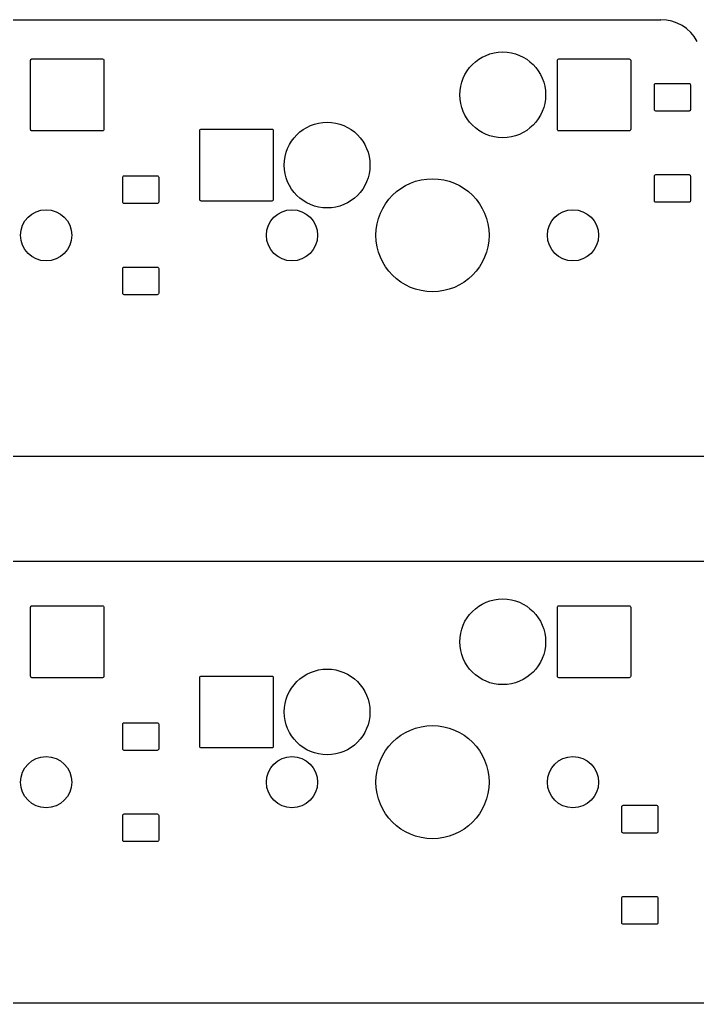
# Model space of a CAD drawing. Extents: x -27 to 356, y -111 to 35.
# Drawn here: x 313.92 to 338.43, y -27.79 to 7.8 of the extents above; entities that cross this region are included whole.
import ezdxf

# ---------------------------------------------------------------- set-up
doc = ezdxf.new("R2010")
doc.units = 0
doc.layers.add('BLACK', color=7, linetype='CONTINUOUS')

msp = doc.modelspace()

# ---------------------------------------------------------------- linework, layer by layer
at = {"layer": 'BLACK', "linetype": 'CONTINUOUS'}
for p, q in [((282.562, 7.8), (337.109, 7.8)), ((282.562, 7.8), (337.109, 7.8)), ((314.316, 6.33), (314.32, 6.34952)), ((314.316, 3.83), (314.316, 6.33)), ((314.32, 6.34952), (314.331, 6.36606)), ((314.331, 6.36606), (314.347, 6.37712)), ((314.347, 6.37712), (314.367, 6.381)), ((314.367, 6.381), (316.917, 6.381)), ((316.917, 6.381), (316.937, 6.37712)), ((316.937, 6.37712), (316.953, 6.36606)), ((316.953, 6.36606), (316.964, 6.34952)), ((316.964, 6.34952), (316.968, 6.33)), ((316.968, 6.33), (316.968, 3.83)), ((333.366, 6.33), (333.37, 6.34952)), ((333.366, 3.83), (333.366, 6.33)), ((333.37, 6.34952), (333.381, 6.36606)), ((333.381, 6.36606), (333.397, 6.37712)), ((333.397, 6.37712), (333.417, 6.381)), ((333.417, 6.381), (335.967, 6.381)), ((335.967, 6.381), (335.987, 6.37712)), ((335.987, 6.37712), (336.003, 6.36606)), ((336.003, 6.36606), (336.014, 6.34952)), ((336.014, 6.34952), (336.018, 6.33)), ((336.018, 6.33), (336.018, 3.83)), ((336.877, 5.444), (336.881, 5.46351)), ((336.877, 4.544), (336.877, 5.444)), ((336.881, 5.46351), (336.892, 5.48006)), ((336.892, 5.48006), (336.909, 5.49111)), ((336.909, 5.49111), (336.928, 5.495)), ((336.928, 5.495), (338.128, 5.495)), ((338.128, 5.495), (338.148, 5.49111)), ((338.148, 5.49111), (338.164, 5.48006)), ((338.164, 5.48006), (338.175, 5.46351)), ((338.175, 5.46351), (338.179, 5.444)), ((338.179, 5.444), (338.179, 4.544)), ((336.881, 4.52448), (336.877, 4.544)), ((336.892, 4.50793), (336.881, 4.52448)), ((336.909, 4.49688), (336.892, 4.50793)), ((336.928, 4.493), (336.909, 4.49688)), ((338.128, 4.493), (336.928, 4.493)), ((338.148, 4.49688), (338.128, 4.493)), ((338.164, 4.50793), (338.148, 4.49688)), ((338.175, 4.52448), (338.164, 4.50793)), ((338.179, 4.544), (338.175, 4.52448)), ((314.32, 3.81048), (314.316, 3.83)), ((314.331, 3.79394), (314.32, 3.81048)), ((314.347, 3.78288), (314.331, 3.79394)), ((314.367, 3.779), (314.347, 3.78288)), ((316.917, 3.779), (314.367, 3.779)), ((316.937, 3.78288), (316.917, 3.779)), ((316.953, 3.79394), (316.937, 3.78288)), ((316.964, 3.81048), (316.953, 3.79394)), ((316.968, 3.83), (316.964, 3.81048)), ((320.439, 3.79), (320.443, 3.80952)), ((320.439, 1.29), (320.439, 3.79)), ((320.443, 3.80952), (320.454, 3.82606)), ((320.454, 3.82606), (320.47, 3.83712)), ((320.47, 3.83712), (320.49, 3.841)), ((320.49, 3.841), (323.04, 3.841)), ((323.04, 3.841), (323.06, 3.83712)), ((323.06, 3.83712), (323.076, 3.82606)), ((323.076, 3.82606), (323.087, 3.80952)), ((323.087, 3.80952), (323.091, 3.79)), ((323.091, 3.79), (323.091, 1.29)), ((333.37, 3.81048), (333.366, 3.83)), ((333.381, 3.79394), (333.37, 3.81048)), ((333.397, 3.78288), (333.381, 3.79394)), ((333.417, 3.779), (333.397, 3.78288)), ((335.967, 3.779), (333.417, 3.779)), ((335.987, 3.78288), (335.967, 3.779)), ((336.003, 3.79394), (335.987, 3.78288)), ((336.014, 3.81048), (336.003, 3.79394)), ((336.018, 3.83), (336.014, 3.81048)), ((317.653, 2.11952), (317.664, 2.13606)), ((317.664, 2.13606), (317.68, 2.14712)), ((317.68, 2.14712), (317.7, 2.151)), ((317.7, 2.151), (318.9, 2.151)), ((318.9, 2.151), (318.92, 2.14712)), ((318.92, 2.14712), (318.936, 2.13606)), ((318.936, 2.13606), (318.947, 2.11952)), ((336.877, 2.144), (336.881, 2.16351)), ((336.877, 1.244), (336.877, 2.144)), ((336.881, 2.16351), (336.892, 2.18006)), ((336.892, 2.18006), (336.909, 2.19111)), ((336.909, 2.19111), (336.928, 2.195)), ((336.928, 2.195), (338.128, 2.195)), ((338.128, 2.195), (338.148, 2.19111)), ((338.148, 2.19111), (338.164, 2.18006)), ((338.164, 2.18006), (338.175, 2.16351)), ((338.175, 2.16351), (338.179, 2.144)), ((338.179, 2.144), (338.179, 1.244)), ((317.649, 2.1), (317.653, 2.11952)), ((317.649, 1.2), (317.649, 2.1)), ((318.947, 2.11952), (318.951, 2.1)), ((318.951, 2.1), (318.951, 1.2)), ((317.653, 1.18048), (317.649, 1.2)), ((317.664, 1.16394), (317.653, 1.18048)), ((317.68, 1.15288), (317.664, 1.16394)), ((317.7, 1.149), (317.68, 1.15288)), ((318.9, 1.149), (317.7, 1.149)), ((318.92, 1.15288), (318.9, 1.149)), ((318.936, 1.16394), (318.92, 1.15288)), ((318.947, 1.18048), (318.936, 1.16394)), ((318.951, 1.2), (318.947, 1.18048)), ((320.443, 1.27048), (320.439, 1.29)), ((320.454, 1.25394), (320.443, 1.27048)), ((320.47, 1.24288), (320.454, 1.25394)), ((320.49, 1.239), (320.47, 1.24288)), ((323.04, 1.239), (320.49, 1.239)), ((323.06, 1.24288), (323.04, 1.239)), ((323.076, 1.25394), (323.06, 1.24288)), ((323.087, 1.27048), (323.076, 1.25394)), ((323.091, 1.29), (323.087, 1.27048)), ((336.881, 1.22448), (336.877, 1.244)), ((336.892, 1.20793), (336.881, 1.22448)), ((336.909, 1.19688), (336.892, 1.20793)), ((336.928, 1.193), (336.909, 1.19688)), ((338.128, 1.193), (336.928, 1.193)), ((338.148, 1.19688), (338.128, 1.193)), ((338.164, 1.20793), (338.148, 1.19688)), ((338.175, 1.22448), (338.164, 1.20793)), ((338.179, 1.244), (338.175, 1.22448)), ((317.649, -1.2), (317.653, -1.18048)), ((317.649, -2.1), (317.649, -1.2)), ((317.653, -1.18048), (317.664, -1.16394)), ((317.664, -1.16394), (317.68, -1.15288)), ((317.68, -1.15288), (317.7, -1.149)), ((317.7, -1.149), (318.9, -1.149)), ((318.9, -1.149), (318.92, -1.15288)), ((318.92, -1.15288), (318.936, -1.16394)), ((318.936, -1.16394), (318.947, -1.18048)), ((318.947, -1.18048), (318.951, -1.2)), ((318.951, -1.2), (318.951, -2.1)), ((317.653, -2.11952), (317.649, -2.1)), ((317.664, -2.13606), (317.653, -2.11952)), ((318.947, -2.11952), (318.936, -2.13606)), ((318.951, -2.1), (318.947, -2.11952)), ((317.68, -2.14712), (317.664, -2.13606)), ((317.7, -2.151), (317.68, -2.14712)), ((318.9, -2.151), (317.7, -2.151)), ((318.92, -2.14712), (318.9, -2.151)), ((318.936, -2.13606), (318.92, -2.14712)), ((349.875, -8), (-21.025, -8)), ((349.875, -8), (-21.025, -8)), ((273.198, -11.785), (349.875, -11.785)), ((273.198, -11.785), (349.875, -11.785)), ((314.316, -13.455), (314.32, -13.4355)), ((314.316, -15.955), (314.316, -13.455)), ((314.32, -13.4355), (314.331, -13.4189)), ((314.331, -13.4189), (314.347, -13.4079)), ((314.347, -13.4079), (314.367, -13.404)), ((314.367, -13.404), (316.917, -13.404)), ((316.917, -13.404), (316.937, -13.4079)), ((316.937, -13.4079), (316.953, -13.4189)), ((316.953, -13.4189), (316.964, -13.4355)), ((316.964, -13.4355), (316.968, -13.455)), ((316.968, -13.455), (316.968, -15.955)), ((333.366, -13.455), (333.37, -13.4355)), ((333.366, -15.955), (333.366, -13.455)), ((333.37, -13.4355), (333.381, -13.4189)), ((333.381, -13.4189), (333.397, -13.4079)), ((333.397, -13.4079), (333.417, -13.404)), ((333.417, -13.404), (335.967, -13.404)), ((335.967, -13.404), (335.987, -13.4079)), ((335.987, -13.4079), (336.003, -13.4189)), ((336.003, -13.4189), (336.014, -13.4355)), ((336.014, -13.4355), (336.018, -13.455)), ((336.018, -13.455), (336.018, -15.955)), ((314.32, -15.9745), (314.316, -15.955)), ((314.331, -15.9911), (314.32, -15.9745)), ((314.347, -16.0021), (314.331, -15.9911)), ((314.367, -16.006), (314.347, -16.0021)), ((316.917, -16.006), (314.367, -16.006)), ((316.937, -16.0021), (316.917, -16.006)), ((316.953, -15.9911), (316.937, -16.0021)), ((316.964, -15.9745), (316.953, -15.9911)), ((316.968, -15.955), (316.964, -15.9745)), ((320.439, -15.995), (320.443, -15.9755)), ((320.439, -18.495), (320.439, -15.995)), ((320.443, -15.9755), (320.454, -15.9589)), ((320.454, -15.9589), (320.47, -15.9479)), ((320.47, -15.9479), (320.49, -15.944)), ((320.49, -15.944), (323.04, -15.944)), ((323.04, -15.944), (323.06, -15.9479)), ((323.06, -15.9479), (323.076, -15.9589)), ((323.076, -15.9589), (323.087, -15.9755)), ((323.087, -15.9755), (323.091, -15.995)), ((323.091, -15.995), (323.091, -18.495)), ((333.37, -15.9745), (333.366, -15.955)), ((333.381, -15.9911), (333.37, -15.9745)), ((333.397, -16.0021), (333.381, -15.9911)), ((333.417, -16.006), (333.397, -16.0021)), ((335.967, -16.006), (333.417, -16.006)), ((335.987, -16.0021), (335.967, -16.006)), ((336.003, -15.9911), (335.987, -16.0021)), ((336.014, -15.9745), (336.003, -15.9911)), ((336.018, -15.955), (336.014, -15.9745)), ((317.649, -17.685), (317.653, -17.6655)), ((317.649, -18.585), (317.649, -17.685)), ((317.653, -17.6655), (317.664, -17.6489)), ((317.664, -17.6489), (317.68, -17.6379)), ((317.68, -17.6379), (317.7, -17.634)), ((317.7, -17.634), (318.9, -17.634)), ((318.9, -17.634), (318.92, -17.6379)), ((318.92, -17.6379), (318.936, -17.6489)), ((318.936, -17.6489), (318.947, -17.6655)), ((318.947, -17.6655), (318.951, -17.685)), ((318.951, -17.685), (318.951, -18.585)), ((320.443, -18.5145), (320.439, -18.495)), ((323.091, -18.495), (323.087, -18.5145)), ((317.653, -18.6045), (317.649, -18.585)), ((317.664, -18.6211), (317.653, -18.6045)), ((317.68, -18.6321), (317.664, -18.6211)), ((317.7, -18.636), (317.68, -18.6321)), ((318.9, -18.636), (317.7, -18.636)), ((318.92, -18.6321), (318.9, -18.636)), ((318.936, -18.6211), (318.92, -18.6321)), ((318.947, -18.6045), (318.936, -18.6211)), ((318.951, -18.585), (318.947, -18.6045)), ((320.454, -18.5311), (320.443, -18.5145)), ((320.47, -18.5421), (320.454, -18.5311)), ((320.49, -18.546), (320.47, -18.5421)), ((323.04, -18.546), (320.49, -18.546)), ((323.06, -18.5421), (323.04, -18.546)), ((323.076, -18.5311), (323.06, -18.5421)), ((323.087, -18.5145), (323.076, -18.5311)), ((335.703, -20.653), (335.714, -20.6364)), ((335.714, -20.6364), (335.73, -20.6254)), ((335.73, -20.6254), (335.75, -20.6215)), ((335.75, -20.6215), (336.95, -20.6215)), ((336.95, -20.6215), (336.97, -20.6254)), ((336.97, -20.6254), (336.986, -20.6364)), ((336.986, -20.6364), (336.997, -20.653)), ((317.649, -20.985), (317.653, -20.9655)), ((317.649, -21.885), (317.649, -20.985)), ((317.653, -20.9655), (317.664, -20.9489)), ((317.664, -20.9489), (317.68, -20.9379)), ((317.68, -20.9379), (317.7, -20.934)), ((317.7, -20.934), (318.9, -20.934)), ((318.9, -20.934), (318.92, -20.9379)), ((318.92, -20.9379), (318.936, -20.9489)), ((318.936, -20.9489), (318.947, -20.9655)), ((318.947, -20.9655), (318.951, -20.985)), ((318.951, -20.985), (318.951, -21.885)), ((335.699, -20.6725), (335.703, -20.653)), ((335.699, -21.5725), (335.699, -20.6725)), ((336.997, -20.653), (337.001, -20.6725)), ((337.001, -20.6725), (337.001, -21.5725)), ((335.703, -21.592), (335.699, -21.5725)), ((335.714, -21.6086), (335.703, -21.592)), ((335.73, -21.6196), (335.714, -21.6086)), ((335.75, -21.6235), (335.73, -21.6196)), ((336.95, -21.6235), (335.75, -21.6235)), ((336.97, -21.6196), (336.95, -21.6235)), ((336.986, -21.6086), (336.97, -21.6196)), ((336.997, -21.592), (336.986, -21.6086)), ((337.001, -21.5725), (336.997, -21.592)), ((317.653, -21.9045), (317.649, -21.885)), ((317.664, -21.9211), (317.653, -21.9045)), ((317.68, -21.9321), (317.664, -21.9211)), ((317.7, -21.936), (317.68, -21.9321)), ((318.9, -21.936), (317.7, -21.936)), ((318.92, -21.9321), (318.9, -21.936)), ((318.936, -21.9211), (318.92, -21.9321)), ((318.947, -21.9045), (318.936, -21.9211)), ((318.951, -21.885), (318.947, -21.9045)), ((335.699, -23.9725), (335.703, -23.953)), ((335.699, -24.8725), (335.699, -23.9725)), ((335.703, -23.953), (335.714, -23.9364)), ((335.714, -23.9364), (335.73, -23.9254)), ((335.73, -23.9254), (335.75, -23.9215)), ((335.75, -23.9215), (336.95, -23.9215)), ((336.95, -23.9215), (336.97, -23.9254)), ((336.97, -23.9254), (336.986, -23.9364)), ((336.986, -23.9364), (336.997, -23.953)), ((336.997, -23.953), (337.001, -23.9725)), ((337.001, -23.9725), (337.001, -24.8725)), ((335.703, -24.892), (335.699, -24.8725)), ((335.714, -24.9086), (335.703, -24.892)), ((335.73, -24.9196), (335.714, -24.9086)), ((336.986, -24.9086), (336.97, -24.9196)), ((336.997, -24.892), (336.986, -24.9086)), ((337.001, -24.8725), (336.997, -24.892)), ((335.75, -24.9235), (335.73, -24.9196)), ((336.95, -24.9235), (335.75, -24.9235)), ((336.97, -24.9196), (336.95, -24.9235)), ((349.875, -27.785), (275.322, -27.785)), ((349.875, -27.785), (275.322, -27.785))]:
    msp.add_line(p, q, dxfattribs=at)
at = {"layer": 'BLACK'}
for centre, radius in [((331.39, 5.08), 1.551), ((325.04, 2.54), 1.551), ((328.85, 0), 2.0449), ((314.88, 0), 0.926), ((323.77, 0), 0.926), ((333.93, 0), 0.926), ((331.39, -14.705), 1.551), ((325.04, -17.245), 1.551), ((328.85, -19.785), 2.0449), ((314.88, -19.785), 0.926), ((323.77, -19.785), 0.926), ((333.93, -19.785), 0.926)]:
    msp.add_circle(centre, radius, dxfattribs=at)
msp.add_arc((337.109, 6.3), 1.5, 28.4784, 89.9981, dxfattribs=at)
msp.add_arc((337.109, 6.3), 1.5, 28.4784, 89.9981, dxfattribs=at)

doc.saveas('drawing.dxf')
